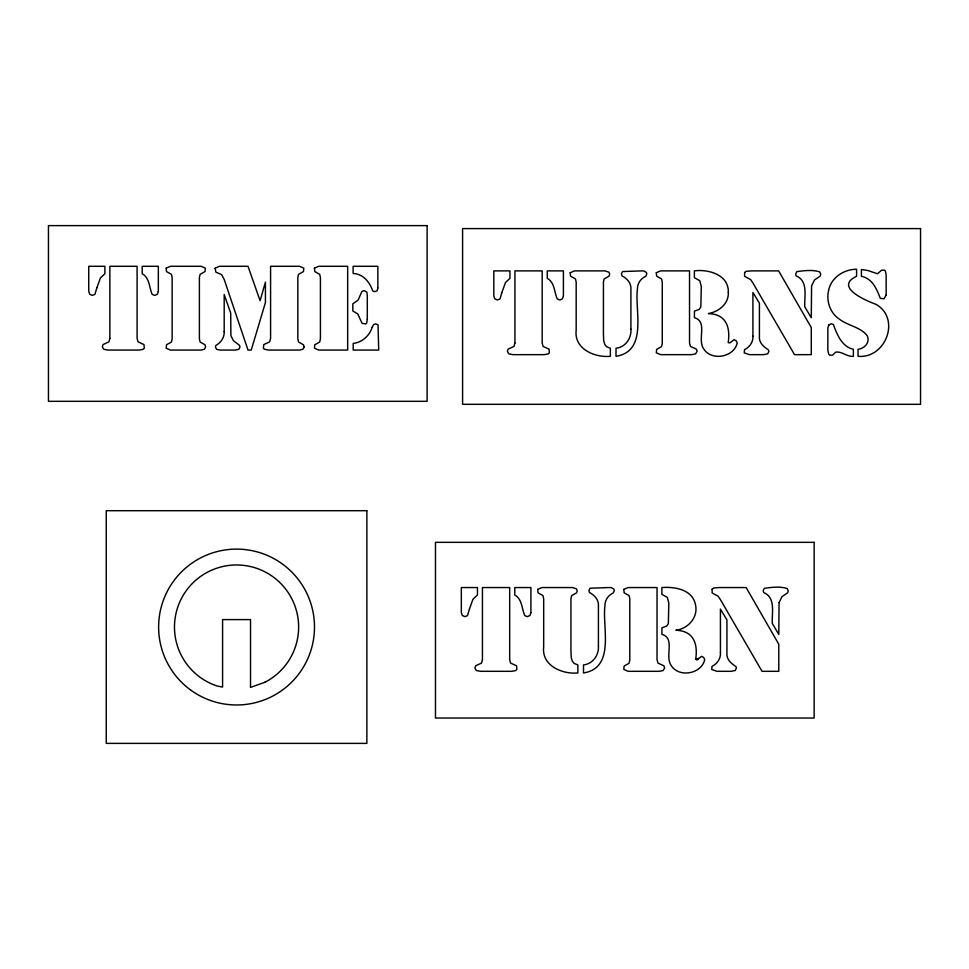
<?xml version="1.0" encoding="UTF-8"?>
<svg xmlns="http://www.w3.org/2000/svg" width="969" height="969" viewBox="0 0 969 969"><rect width="100%" height="100%" fill="white"/><g stroke="black" fill="none" stroke-linecap="round" stroke-linejoin="round"><path stroke-width="1.45" d="M697.498 659.501L701.58 656.34L703.676 657.442L704.717 659.659C701.617 673.818 679.33 678.034 671.372 665.8C664.334 656.497 675.659 638.28 661.936 634.368L661.936 627.803L666.66 626.083L668.356 623.576L668.816 603.13L667.314 597.364L661.875 594.36L661.875 587.553C674.497 586.596 692.036 589.358 695.318 603.99C698.746 616.829 688.487 628.651 675.865 630.262C693.743 630.807 697.971 643.767 695.706 659.283L697.498 659.501L695.706 659.283M696.675 659.78L698.455 658.423M598.418 645.972C599.108 655.032 592.858 663.947 583.508 664.928L583.508 672.971C615.594 667.859 602.064 626.979 604.935 605.952C604.704 600.247 608.217 595.208 613.341 592.883L614.322 590.618L613.922 589.188L611.463 587.638L608.92 587.553L590.073 588.219L588.91 590.496L589.491 592.543C594.603 595.16 598.866 599.847 598.418 605.952L598.418 645.972M630.916 329.303C631.594 338.363 625.356 347.277 616.005 348.271L616.005 356.313C648.079 351.202 634.562 310.31 637.42 289.295C637.202 283.578 640.715 278.539 645.826 276.226L646.808 273.948L646.408 272.519L643.961 270.981L641.405 270.884L622.57 271.562L621.408 273.827L621.989 275.886C627.1 278.503 631.352 283.178 630.916 289.295L630.916 329.303M779.076 602.597L778.785 634.429L772.281 623.442C771.687 613.086 776.024 597.74 763.693 592.543L763.197 590.739L764.275 588.316C771.639 587.287 780.045 586.221 787.191 588.534L788.233 590.86L787.652 592.798L782.007 596.65L779.076 602.597M811.574 285.928L811.283 317.771L804.779 306.785C804.185 296.429 808.521 281.071 796.179 275.886L795.694 274.07L796.76 271.647C804.125 270.617 812.531 269.552 819.689 271.865L820.731 274.203L820.149 276.129L814.505 279.98L811.574 285.928M728.313 292.299C729.003 303.733 718.768 311.739 708.363 313.593C726.241 314.138 730.456 327.11 728.203 342.626L729.996 342.832L734.078 339.671L736.161 340.785L737.203 342.99C734.114 357.149 711.815 361.364 703.857 349.131C696.832 339.828 708.145 321.611 694.434 317.711L694.434 311.146L699.158 309.426L700.841 306.907L701.302 286.473L699.8 280.707L694.373 277.691L694.373 270.884C708.533 268.958 728.93 274.869 728.313 292.299M720.427 652.779C720.851 658.75 717.145 663.777 711.985 666.369L711.755 669.518L716.987 671.311L731.159 671.311L735.217 670.512L736.379 668.186L735.98 666.575C731.135 663.474 726.169 659.295 726.932 652.779L726.932 619.894L720.427 609.089L720.427 652.779M752.913 336.122C753.337 342.081 749.631 347.12 744.483 349.712L744.24 352.861L749.485 354.654L763.657 354.654L767.702 353.855L768.877 351.517L768.478 349.906C763.633 346.805 758.666 342.638 759.417 336.122L759.417 303.224L752.913 292.42L752.913 336.122M224.19 331.531C224.542 337.563 220.896 342.651 215.808 345.497L215.409 346.999L216.559 349.3L220.011 350.063L235.419 350.063L238.871 349.288L240.021 346.938L239.44 345.291L233.396 340.652L230.913 335.589L230.695 313.06L224.19 294.528L224.19 331.531M828.568 290.543C826.109 301.238 830.142 312.987 839.384 319.176C847.96 325.754 860.351 326.953 867.182 335.625C870.441 342.239 864.614 348.622 858.037 349.312L858.037 356.313C885.811 358.784 901 318.559 876.049 304.363C866.48 300.826 833.606 287.175 856.572 276.286L856.572 269.225C843.793 269.334 831.16 277.558 828.568 290.543M367.299 319.14L366.657 323.125L365.737 323.949L362.079 323.367L357.815 313.98L352.813 310.976L352.813 303.854L358.094 300.111L361.897 291.487L364.174 290.603L366.876 292.129L367.299 295.751L367.299 319.14M96.852 287.841L94.914 294.37L92.37 295.388L89.766 294.285L88.748 291.403L88.748 266.293L104.894 266.293L104.894 273.718L100.413 277.958L96.852 287.841M501.918 292.42L499.992 298.961L497.436 299.966L494.832 298.864L493.827 295.981L493.827 270.884L509.96 270.884L509.96 278.309L505.479 282.548L501.918 292.42M469.432 609.089L467.494 615.618L464.95 616.635L462.334 615.533L461.329 612.65L461.329 587.553L477.463 587.553L477.463 594.978L472.981 599.205L469.432 609.089M215.142 268.256L215.857 272.095L221.61 274.639L224.19 279.435L248.003 350.063L251.25 350.063L265.433 302.51L265.433 282.136L260.092 300.729L248.003 266.293L219.285 266.293L215.142 268.256M304.084 346.878L302.934 349.264L299.494 350.063L268.498 350.063L264.416 349.24L263.374 348.198L263.774 344.564L269.661 341.9L270.581 338.411L270.581 266.293L299.494 266.293L303.806 268.098L303.479 271.574L298.573 274.336L297.834 277.473L297.834 338.896L298.573 342.033L303.479 344.794L304.084 346.878M570.22 272.737L570.535 276.177L575.441 278.927L576.18 282.052L576.18 330.163C573.83 348.913 594.675 357.803 610.361 356.313L610.361 348.271L606.618 346.732L604.838 344.528L603.699 340.809L603.421 333.542L603.421 282.052L604.159 278.927L609.065 276.177L609.683 274.13L609.004 272.228L605.08 270.884L574.52 270.884L570.22 272.737M537.722 589.394L538.037 592.846L542.943 595.584L543.682 598.721L543.682 646.832C541.332 665.57 562.19 674.46 577.863 672.971L577.863 664.928L574.12 663.402L572.34 661.185L571.201 657.479L570.935 650.199L570.935 598.721L571.662 595.584L576.579 592.846L577.185 590.799L576.519 588.898L572.582 587.553L542.022 587.553L537.722 589.394M166.183 268.134L166.498 271.574L171.416 274.336L172.143 277.473L172.143 338.896L171.416 342.033L166.498 344.794L166.183 348.234L170.496 350.063L201.055 350.063L204.459 349.24L205.658 346.878L205.04 344.794L200.135 342.033L199.396 338.896L199.396 277.473L200.135 274.336L205.04 271.574L205.355 268.134L201.055 266.293L170.496 266.293L166.183 268.134M314.453 268.134L314.768 271.574L319.673 274.336L320.412 277.473L320.412 338.896L319.673 342.033L314.768 344.794L314.453 348.234L318.753 350.063L347.665 350.063L347.665 266.293L318.753 266.293L314.453 268.134M656.316 272.713L656.631 276.165L661.536 278.927L662.275 282.052L662.275 343.486L661.536 346.611L656.631 349.373L656.316 352.813L660.616 354.654L691.672 354.654L695.536 353.915L697.135 351.335L696.396 349.143L690.449 346.43L689.528 342.99L689.528 270.884L660.616 270.884L656.316 272.713M623.818 589.382L624.133 592.822L629.051 595.584L629.777 598.721L629.777 660.143L629.051 663.28L624.133 666.042L623.818 669.482L628.13 671.311L659.174 671.311L663.05 670.584L664.637 668.004L663.898 665.812L657.951 663.087L657.03 659.659L657.03 587.553L628.13 587.553L623.818 589.382M377.849 288.023L377.123 290.785L374.785 291.645L372.823 291.088C369.783 282.209 363.266 273.9 353.128 273.476L353.128 266.293L377.849 266.293L377.849 288.023M109.86 338.411L108.94 341.839L103.053 344.564L102.314 346.757L103.695 349.24L107.777 350.063L139.197 350.063L143.121 349.324L144.32 348.198L143.981 344.564L138.022 341.839L137.101 338.411L137.101 266.293L109.86 266.293L109.86 338.411M514.927 342.99L514.006 346.43L508.119 349.143L507.381 351.335L508.761 353.818L512.843 354.654L544.263 354.654L548.188 353.915L549.387 352.777L549.048 349.143L543.1 346.43L542.18 342.99L542.18 270.884L514.927 270.884L514.927 342.99M482.441 659.659L481.52 663.087L475.622 665.812L474.895 668.004L476.276 670.487L480.345 671.311L511.777 671.311L515.702 670.584L516.901 669.446L516.562 665.812L510.602 663.087L509.682 659.659L509.682 587.553L482.441 587.553L482.441 659.659M744.628 272.568L744.628 276.286L750.648 279.593L752.852 282.851L794.519 354.654L811.283 354.654L811.283 327.583L778.628 270.884L751.75 270.884L746.106 271.308L744.628 272.568M712.142 589.237L712.142 592.943L718.15 596.262L720.367 599.52L762.034 671.311L778.785 671.311L778.785 644.252L746.142 587.553L719.252 587.553L713.608 587.977L712.142 589.237M828.834 324.978L827.853 327.897L827.853 350.233L828.713 354.194L829.779 355.175L832.528 355.175L835.641 352.171C841.77 351.032 847.003 357.028 853.374 356.313L853.374 349.312C841.795 346.636 837.01 334.499 833.401 324.494L831.281 323.719L828.834 324.978M886.15 295.06L883.982 298.827L880.252 298.319C876.872 289.125 872.33 278.478 861.417 276.286L861.417 269.527L867.8 270.484L877.49 273.767L881.657 270.181L884.394 270.133L885.375 271.041L886.15 274.808L886.15 295.06M158.335 291.403L157.329 294.285L154.725 295.388L152.169 294.37C149.105 287.466 149.747 277.921 142.201 273.718L142.201 266.293L158.335 266.293L158.335 291.403M563.413 295.981L562.395 298.864L559.791 299.966L557.248 298.961C554.183 292.057 554.825 282.512 547.267 278.309L547.267 270.884L563.413 270.884L563.413 295.981M530.915 612.65L529.91 615.533L527.293 616.635L524.75 615.618C521.685 608.726 522.327 599.169 514.781 594.978L514.781 587.553L530.915 587.553L530.915 612.65M372.205 327.231C369.552 335.734 362.14 342.42 353.188 343.438L353.188 350.063L378.709 350.063L378.043 324.869L375.645 323.864L373.622 324.567L372.205 327.231M264.876 682.273L250.523 687.396L250.523 619.591L222.591 619.591L222.591 687.045L217.528 686.125A62.064 62.064 0 0 1 184.413 593.367A62.064 62.064 0 0 1 282.573 585.385A62.064 62.064 0 0 1 264.876 682.273M427.123 225.62L48.45 225.62L48.45 401.323L427.123 401.323L427.123 225.62M920.55 228.599L462.588 228.599L462.588 404.315L920.55 404.315L920.55 228.599M366.863 510.699L106.251 510.699L106.251 743.38L366.863 743.38L366.863 510.699M814.142 542.337L435.469 542.337L435.469 718.041L814.142 718.041L814.142 542.337M190.542 689.94A77.932 77.932 0 0 0 314.041 635.446A77.932 77.932 0 0 0 205.089 555.746A77.932 77.932 0 0 0 190.542 689.94"/></g></svg>
